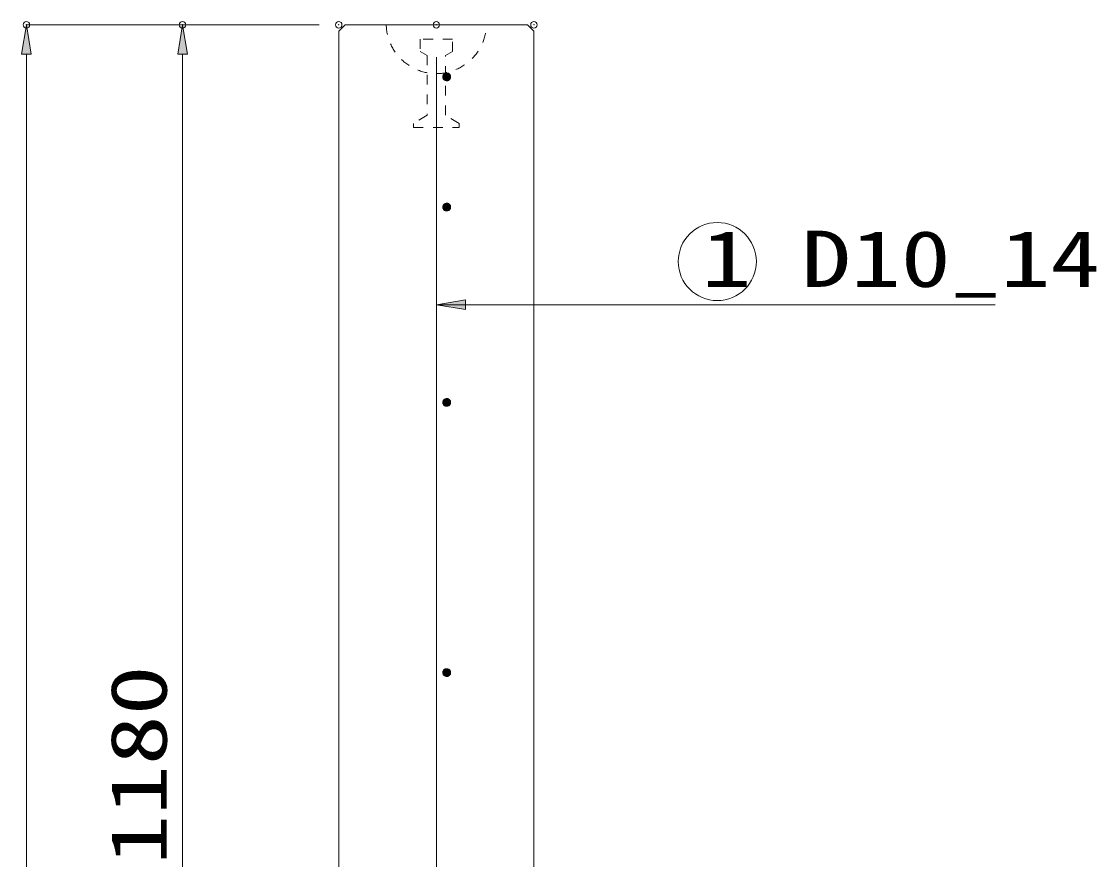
# Model space of a CAD drawing. Units: millimetres, scale not verified. Extents: x 0 to 6300, y 0 to 4455.
# Drawn here: x 4679 to 5505, y 1473 to 2117 of the extents above; entities that cross this region are included whole.
import ezdxf
from ezdxf.enums import TextEntityAlignment as Align

# ---------------------------------------------------------------- set-up
doc = ezdxf.new("R2010")
doc.units = ezdxf.units.MM
doc.header["$LTSCALE"] = 10
doc.header["$PDMODE"] = 32
doc.header["$PDSIZE"] = 5
doc.linetypes.add('USER1', pattern=[1.5, 0.75, -0.75])
for name, color, linetype, lineweight in [('0_11', 7, 'USER1', 13), ('Defpoints_3', 7, 'Continuous', 13), ('S-1', 2, 'USER1', 13), ('S-2', 3, 'Continuous', 13), ('S-Dim', 1, 'Continuous', 13)]:
    doc.layers.add(name, color=color, linetype=linetype, lineweight=lineweight)
doc.styles.add('ＭＳ ゴシック', font='')
doc.styles.get('ＭＳ ゴシック').set_extended_font_data('MS Gothic')

# ---------------------------------------------------------------- blocks, each defined once
blk = doc.blocks.new('A$Cb643a5cb')
at = {"color": 2, "linetype": 'USER1', "lineweight": 13}
blk.add_line((77, 79), (0, 79), dxfattribs=at)
at = {"color": 4, "linetype": 'USER1', "lineweight": 13}
for p, q in [((51, 68), (26, 68)), ((26, 68), (26, 58.5)), ((51, 58.5), (51, 68)), ((26, 58.5), (31.5, 55.5)), ((45.5, 55.5), (51, 58.5)), ((31.5, 55.5), (31.5, 9.6)), ((45.5, 9.6), (45.5, 55.5)), ((31.5, 9.6), (21, 3.2)), ((56, 3.2), (45.5, 9.6)), ((21, 3.2), (21, 0)), ((21, 0), (56, 0)), ((56, 0), (56, 3.2))]:
    blk.add_line(p, q, dxfattribs=at)
at = {"color": 2, "linetype": 'USER1', "lineweight": 13}
blk.add_arc((38.5, 80.01), 38.51, 181.50769, 358.49231, dxfattribs=at)

msp = doc.modelspace()

# ---------------------------------------------------------------- hatches: boundary and pattern name
at = {"layer": 'S-2'}
for points in [[(5008.5, 2074.14), (5008.48, 2074.51), (5008.41, 2074.88), (5008.29, 2075.24), (5008.13, 2075.58), (5007.93, 2075.9), (5007.69, 2076.19), (5007.41, 2076.45), (5007.11, 2076.67), (5006.78, 2076.85), (5006.43, 2076.99), (5006.06, 2077.08), (5005.69, 2077.13), (5005.31, 2077.13), (5004.94, 2077.08), (5004.57, 2076.99), (5004.22, 2076.85), (5003.89, 2076.67), (5003.59, 2076.45), (5003.31, 2076.19), (5003.07, 2075.9), (5002.87, 2075.58), (5002.71, 2075.24), (5002.59, 2074.88), (5002.52, 2074.51), (5002.5, 2074.14), (5005.5, 2074.14)], [(5002.5, 2074.14), (5002.52, 2073.76), (5002.59, 2073.39), (5002.71, 2073.03), (5002.87, 2072.69), (5003.07, 2072.37), (5003.31, 2072.08), (5003.59, 2071.83), (5003.89, 2071.6), (5004.22, 2071.42), (5004.57, 2071.28), (5004.94, 2071.19), (5005.31, 2071.14), (5005.69, 2071.14), (5006.06, 2071.19), (5006.43, 2071.28), (5006.78, 2071.42), (5007.11, 2071.6), (5007.41, 2071.83), (5007.69, 2072.08), (5007.93, 2072.37), (5008.13, 2072.69), (5008.29, 2073.03), (5008.41, 2073.39), (5008.48, 2073.76), (5008.5, 2074.14), (5005.5, 2074.14)], [(5008.5, 1974.14), (5008.48, 1974.51), (5008.41, 1974.88), (5008.29, 1975.24), (5008.13, 1975.58), (5007.93, 1975.9), (5007.69, 1976.19), (5007.41, 1976.45), (5007.11, 1976.67), (5006.78, 1976.85), (5006.43, 1976.99), (5006.06, 1977.08), (5005.69, 1977.13), (5005.31, 1977.13), (5004.94, 1977.08), (5004.57, 1976.99), (5004.22, 1976.85), (5003.89, 1976.67), (5003.59, 1976.45), (5003.31, 1976.19), (5003.07, 1975.9), (5002.87, 1975.58), (5002.71, 1975.24), (5002.59, 1974.88), (5002.52, 1974.51), (5002.5, 1974.14), (5005.5, 1974.14)], [(5002.5, 1974.14), (5002.52, 1973.76), (5002.59, 1973.39), (5002.71, 1973.03), (5002.87, 1972.69), (5003.07, 1972.37), (5003.31, 1972.08), (5003.59, 1971.83), (5003.89, 1971.6), (5004.22, 1971.42), (5004.57, 1971.28), (5004.94, 1971.19), (5005.31, 1971.14), (5005.69, 1971.14), (5006.06, 1971.19), (5006.43, 1971.28), (5006.78, 1971.42), (5007.11, 1971.6), (5007.41, 1971.83), (5007.69, 1972.08), (5007.93, 1972.37), (5008.13, 1972.69), (5008.29, 1973.03), (5008.41, 1973.39), (5008.48, 1973.76), (5008.5, 1974.14), (5005.5, 1974.14)], [(5008.5, 1824.14), (5008.48, 1824.51), (5008.41, 1824.88), (5008.29, 1825.24), (5008.13, 1825.58), (5007.93, 1825.9), (5007.69, 1826.19), (5007.41, 1826.45), (5007.11, 1826.67), (5006.78, 1826.85), (5006.43, 1826.99), (5006.06, 1827.08), (5005.69, 1827.13), (5005.31, 1827.13), (5004.94, 1827.08), (5004.57, 1826.99), (5004.22, 1826.85), (5003.89, 1826.67), (5003.59, 1826.45), (5003.31, 1826.19), (5003.07, 1825.9), (5002.87, 1825.58), (5002.71, 1825.24), (5002.59, 1824.88), (5002.52, 1824.51), (5002.5, 1824.14), (5005.5, 1824.14)], [(5002.5, 1824.14), (5002.52, 1823.76), (5002.59, 1823.39), (5002.71, 1823.03), (5002.87, 1822.69), (5003.07, 1822.37), (5003.31, 1822.08), (5003.59, 1821.83), (5003.89, 1821.6), (5004.22, 1821.42), (5004.57, 1821.28), (5004.94, 1821.19), (5005.31, 1821.14), (5005.69, 1821.14), (5006.06, 1821.19), (5006.43, 1821.28), (5006.78, 1821.42), (5007.11, 1821.6), (5007.41, 1821.83), (5007.69, 1822.08), (5007.93, 1822.37), (5008.13, 1822.69), (5008.29, 1823.03), (5008.41, 1823.39), (5008.48, 1823.76), (5008.5, 1824.14), (5005.5, 1824.14)], [(5008.5, 1616.64), (5008.48, 1617.01), (5008.41, 1617.38), (5008.29, 1617.74), (5008.13, 1618.08), (5007.93, 1618.4), (5007.69, 1618.69), (5007.41, 1618.95), (5007.11, 1619.17), (5006.78, 1619.35), (5006.43, 1619.49), (5006.06, 1619.58), (5005.69, 1619.63), (5005.31, 1619.63), (5004.94, 1619.58), (5004.57, 1619.49), (5004.22, 1619.35), (5003.89, 1619.17), (5003.59, 1618.95), (5003.31, 1618.69), (5003.07, 1618.4), (5002.87, 1618.08), (5002.71, 1617.74), (5002.59, 1617.38), (5002.52, 1617.01), (5002.5, 1616.64), (5005.5, 1616.64)], [(5002.5, 1616.64), (5002.52, 1616.26), (5002.59, 1615.89), (5002.71, 1615.53), (5002.87, 1615.19), (5003.07, 1614.87), (5003.31, 1614.58), (5003.59, 1614.33), (5003.89, 1614.1), (5004.22, 1613.92), (5004.57, 1613.78), (5004.94, 1613.69), (5005.31, 1613.64), (5005.69, 1613.64), (5006.06, 1613.69), (5006.43, 1613.78), (5006.78, 1613.92), (5007.11, 1614.1), (5007.41, 1614.33), (5007.69, 1614.58), (5007.93, 1614.87), (5008.13, 1615.19), (5008.29, 1615.53), (5008.41, 1615.89), (5008.48, 1616.26), (5008.5, 1616.64), (5005.5, 1616.64)]]:
    msp.add_hatch(color=256, dxfattribs=at).paths.add_polyline_path(points)
at = {"layer": 'S-Dim'}
for points in [[(4678.75, 2091.64), (4686.25, 2091.64), (4682.5, 2114.14)], [(4798.75, 2091.64), (4806.25, 2091.64), (4802.5, 2114.14)], [(5020, 1895.39), (5020, 1902.89), (4997.5, 1899.14)]]:
    msp.add_hatch(color=256, dxfattribs=at).paths.add_polyline_path(points)

# ---------------------------------------------------------------- linework, layer by layer
at = {"layer": 'Defpoints_3'}
for p in [(4682.5, 2114.14), (4802.5, 2114.14), (4922.5, 2114.14), (4922.5, 2114.14), (4922.5, 2114.14), (4922.5, 2114.14), (4997.5, 2114.14), (4997.5, 2114.14), (5072.5, 2114.14), (5072.5, 2114.14)]:
    msp.add_point(p, dxfattribs=at)
at = {"layer": 'S-1', "linetype": 'Continuous'}
for p, q in [((4922.5, 2109.14), (4927.5, 2114.14)), ((4922.5, 823.14), (4922.5, 2109.14)), ((4927.5, 2114.14), (5067.5, 2114.14)), ((5067.5, 2114.14), (5072.5, 2109.14)), ((5072.5, 2109.14), (5072.5, 1034.14))]:
    msp.add_line(p, q, dxfattribs=at)
at = {"layer": 'S-2'}
msp.add_line((4997.5, 904.14), (4997.5, 2089.14), dxfattribs=at)
for points in [[(5008.5, 2074.14), (5008.48, 2074.51), (5008.41, 2074.88), (5008.29, 2075.24), (5008.13, 2075.58), (5007.93, 2075.9), (5007.69, 2076.19), (5007.41, 2076.45), (5007.11, 2076.67), (5006.78, 2076.85), (5006.43, 2076.99), (5006.06, 2077.08), (5005.69, 2077.13), (5005.31, 2077.13), (5004.94, 2077.08), (5004.57, 2076.99), (5004.22, 2076.85), (5003.89, 2076.67), (5003.59, 2076.45), (5003.31, 2076.19), (5003.07, 2075.9), (5002.87, 2075.58), (5002.71, 2075.24), (5002.59, 2074.88), (5002.52, 2074.51), (5002.5, 2074.14), (5005.5, 2074.14)], [(5002.5, 2074.14), (5002.52, 2073.76), (5002.59, 2073.39), (5002.71, 2073.03), (5002.87, 2072.69), (5003.07, 2072.37), (5003.31, 2072.08), (5003.59, 2071.83), (5003.89, 2071.6), (5004.22, 2071.42), (5004.57, 2071.28), (5004.94, 2071.19), (5005.31, 2071.14), (5005.69, 2071.14), (5006.06, 2071.19), (5006.43, 2071.28), (5006.78, 2071.42), (5007.11, 2071.6), (5007.41, 2071.83), (5007.69, 2072.08), (5007.93, 2072.37), (5008.13, 2072.69), (5008.29, 2073.03), (5008.41, 2073.39), (5008.48, 2073.76), (5008.5, 2074.14), (5005.5, 2074.14)], [(5008.5, 1974.14), (5008.48, 1974.51), (5008.41, 1974.88), (5008.29, 1975.24), (5008.13, 1975.58), (5007.93, 1975.9), (5007.69, 1976.19), (5007.41, 1976.45), (5007.11, 1976.67), (5006.78, 1976.85), (5006.43, 1976.99), (5006.06, 1977.08), (5005.69, 1977.13), (5005.31, 1977.13), (5004.94, 1977.08), (5004.57, 1976.99), (5004.22, 1976.85), (5003.89, 1976.67), (5003.59, 1976.45), (5003.31, 1976.19), (5003.07, 1975.9), (5002.87, 1975.58), (5002.71, 1975.24), (5002.59, 1974.88), (5002.52, 1974.51), (5002.5, 1974.14), (5005.5, 1974.14)], [(5002.5, 1974.14), (5002.52, 1973.76), (5002.59, 1973.39), (5002.71, 1973.03), (5002.87, 1972.69), (5003.07, 1972.37), (5003.31, 1972.08), (5003.59, 1971.83), (5003.89, 1971.6), (5004.22, 1971.42), (5004.57, 1971.28), (5004.94, 1971.19), (5005.31, 1971.14), (5005.69, 1971.14), (5006.06, 1971.19), (5006.43, 1971.28), (5006.78, 1971.42), (5007.11, 1971.6), (5007.41, 1971.83), (5007.69, 1972.08), (5007.93, 1972.37), (5008.13, 1972.69), (5008.29, 1973.03), (5008.41, 1973.39), (5008.48, 1973.76), (5008.5, 1974.14), (5005.5, 1974.14)], [(5008.5, 1824.14), (5008.48, 1824.51), (5008.41, 1824.88), (5008.29, 1825.24), (5008.13, 1825.58), (5007.93, 1825.9), (5007.69, 1826.19), (5007.41, 1826.45), (5007.11, 1826.67), (5006.78, 1826.85), (5006.43, 1826.99), (5006.06, 1827.08), (5005.69, 1827.13), (5005.31, 1827.13), (5004.94, 1827.08), (5004.57, 1826.99), (5004.22, 1826.85), (5003.89, 1826.67), (5003.59, 1826.45), (5003.31, 1826.19), (5003.07, 1825.9), (5002.87, 1825.58), (5002.71, 1825.24), (5002.59, 1824.88), (5002.52, 1824.51), (5002.5, 1824.14), (5005.5, 1824.14)], [(5002.5, 1824.14), (5002.52, 1823.76), (5002.59, 1823.39), (5002.71, 1823.03), (5002.87, 1822.69), (5003.07, 1822.37), (5003.31, 1822.08), (5003.59, 1821.83), (5003.89, 1821.6), (5004.22, 1821.42), (5004.57, 1821.28), (5004.94, 1821.19), (5005.31, 1821.14), (5005.69, 1821.14), (5006.06, 1821.19), (5006.43, 1821.28), (5006.78, 1821.42), (5007.11, 1821.6), (5007.41, 1821.83), (5007.69, 1822.08), (5007.93, 1822.37), (5008.13, 1822.69), (5008.29, 1823.03), (5008.41, 1823.39), (5008.48, 1823.76), (5008.5, 1824.14), (5005.5, 1824.14)], [(5008.5, 1616.64), (5008.48, 1617.01), (5008.41, 1617.38), (5008.29, 1617.74), (5008.13, 1618.08), (5007.93, 1618.4), (5007.69, 1618.69), (5007.41, 1618.95), (5007.11, 1619.17), (5006.78, 1619.35), (5006.43, 1619.49), (5006.06, 1619.58), (5005.69, 1619.63), (5005.31, 1619.63), (5004.94, 1619.58), (5004.57, 1619.49), (5004.22, 1619.35), (5003.89, 1619.17), (5003.59, 1618.95), (5003.31, 1618.69), (5003.07, 1618.4), (5002.87, 1618.08), (5002.71, 1617.74), (5002.59, 1617.38), (5002.52, 1617.01), (5002.5, 1616.64), (5005.5, 1616.64)], [(5002.5, 1616.64), (5002.52, 1616.26), (5002.59, 1615.89), (5002.71, 1615.53), (5002.87, 1615.19), (5003.07, 1614.87), (5003.31, 1614.58), (5003.59, 1614.33), (5003.89, 1614.1), (5004.22, 1613.92), (5004.57, 1613.78), (5004.94, 1613.69), (5005.31, 1613.64), (5005.69, 1613.64), (5006.06, 1613.69), (5006.43, 1613.78), (5006.78, 1613.92), (5007.11, 1614.1), (5007.41, 1614.33), (5007.69, 1614.58), (5007.93, 1614.87), (5008.13, 1615.19), (5008.29, 1615.53), (5008.41, 1615.89), (5008.48, 1616.26), (5008.5, 1616.64), (5005.5, 1616.64)]]:
    msp.add_lwpolyline(points, close=True, dxfattribs=at)
at = {"layer": 'S-Dim'}
for p, q in [((4907.5, 2114.14), (4682.5, 2114.14)), ((4907.5, 2114.14), (4802.5, 2114.14)), ((4682.5, 836.64), (4682.5, 2091.64)), ((4802.5, 956.64), (4802.5, 2091.64)), ((4997.5, 1899.14), (5172.5, 1899.14)), ((5172.5, 1899.14), (5182.5, 1899.14)), ((5182.5, 1899.14), (5193.75, 1899.14)), ((5193.75, 1899.14), (5426.85, 1899.14))]:
    msp.add_line(p, q, dxfattribs=at)
for points in [[(4678.75, 2091.64), (4686.25, 2091.64), (4682.5, 2114.14)], [(4798.75, 2091.64), (4806.25, 2091.64), (4802.5, 2114.14)], [(5020, 1895.39), (5020, 1902.89), (4997.5, 1899.14)]]:
    msp.add_lwpolyline(points, close=True, dxfattribs=at)
msp.add_circle((5213.38, 1932.26), 30, dxfattribs=at)

# ---------------------------------------------------------------- block references
at = {"layer": '0_11'}
msp.add_blockref('A$Cb643a5cb', (4959, 2035.14), dxfattribs=at)

# ---------------------------------------------------------------- texts
at = {"layer": 'S-Dim', "style": 'ＭＳ ゴシック', "width": 1.3}
msp.add_text('1 D10_14', height=43.3, dxfattribs=at).set_placement((5201.25, 1899.81), align=Align.BOTTOM_LEFT)
msp.add_text('1180', height=43.3, rotation=90, dxfattribs=at).set_placement((4803.33, 1468.94), align=Align.BOTTOM_LEFT)

doc.saveas('drawing.dxf')
